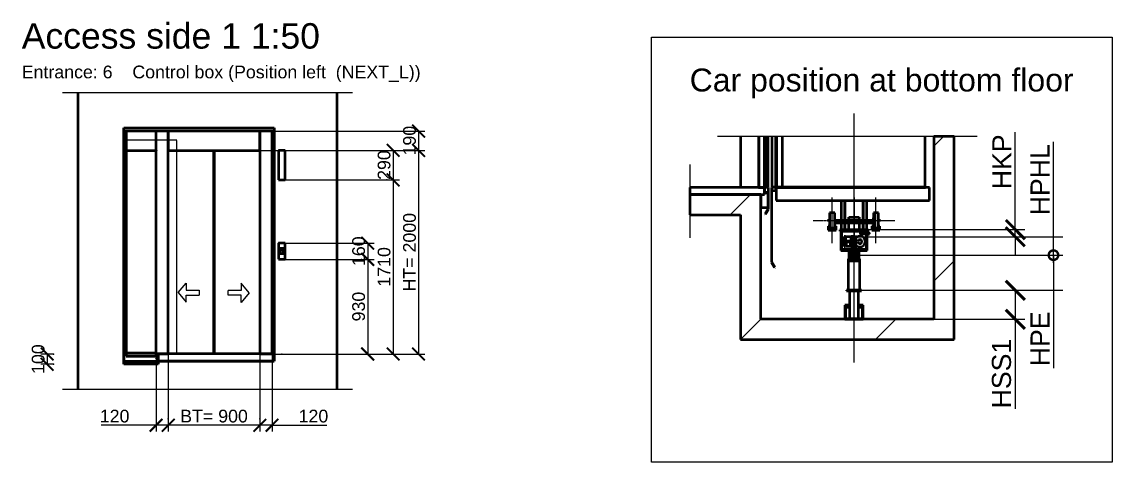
# Model space of a CAD drawing. Header units: millimetres. Extents: x -2854 to 202754, y -48725 to 27067.
# Drawn here: x 89975 to 100691, y -300 to 4025 of the extents above; entities that cross this region are included whole.
import ezdxf

# ---------------------------------------------------------------- set-up
doc = ezdxf.new("R2010")
doc.units = ezdxf.units.MM
doc.linetypes.add('AM_ISO02W050', pattern=[7.5, 6, -1.5])
doc.linetypes.add('AM_ISO08W050', pattern=[18, 12, -1.5, 3, -1.5])
for name, color, linetype, lineweight in [('AM_5', 3, 'Continuous', 25), ('AM_8', 1, 'Continuous', 25), ('LDBuffer-AM_0', 7, 'Continuous', 50), ('LDCar-AM_0', 7, 'Continuous', 50), ('LDCar-AM_4', 3, 'Continuous', 25), ('LDCarFrame-AM_0', 7, 'Continuous', 50), ('LDGear-AM_0', 7, 'Continuous', 50), ('LDGear-AM_7', 4, 'AM_ISO08W050', 25), ('LDHallButton-AM_0', 7, 'Continuous', 50), ('LDHallButton-AM_3', 6, 'AM_ISO02W050', 25), ('LDShaft-AM_0', 7, 'Continuous', 50), ('LDShaft-AM_4', 3, 'Continuous', 25), ('LDShaft-AM_5', 3, 'Continuous', 25), ('LDShaft-AM_7', 4, 'AM_ISO08W050', 25)]:
    doc.layers.add(name, color=color, linetype=linetype, lineweight=lineweight)
doc.layers.add('AM_VIEWS', color=1, linetype='Continuous', lineweight=25, plot=False)
doc.styles.add('LD', font='ARIALUNI.ttf')
doc.dimstyles.new('LIFT', dxfattribs={"dimtxt": 2.5, "dimasz": 2.5, "dimexe": 1.25, "dimexo": 0, "dimgap": 0.5, "dimtad": 1, "dimdec": 0, "dimzin": 1, "dimdsep": 46, "dimtxsty": 'LD', "dimblk": 'ARCHTICK', "dimcen": 0, "dimdle": 1, "dimclrd": 3, "dimclre": 3, "dimclrt": 4, "dimadec": 0, "dimazin": 0, "dimtp": 0.1, "dimtm": 0.1, "dimtfac": 0.71, "dimtdec": 0, "dimtix": 1, "dimtmove": 0, "dimatfit": 3, "dimfxl": 1, "dimtolj": 1, "dimarcsym": 0})

# ---------------------------------------------------------------- blocks, each defined once
blk = doc.blocks.new('LD_20260309095653_0000018E')
at = {"layer": 'LDShaft-AM_0'}
for p, q in [((-200, 21940), (-200, 19020)), ((2350, 19020), (2350, 21940)), ((255, 19270), (255, 21590)), ((255, 21590), (1730, 21590)), ((1730, 21590), (1730, 21252)), ((1730, 21252), (1730, 21227)), ((1730, 21227), (1730, 20785)), ((1730, 20785), (1730, 20437)), ((1730, 20437), (1730, 20412)), ((1730, 20412), (1730, 19970)), ((1730, 19970), (1730, 19300)), ((1730, 19300), (590, 19300)), ((590, 19300), (590, 19270)), ((590, 19270), (255, 19270))]:
    blk.add_line(p, q, dxfattribs=at)
blk = doc.blocks.new('LD_20260309095653_00000195')
at = {"layer": 'LDHallButton-AM_0'}
for p, q in [((19.99, 2190), (19.99, 2000)), ((315.01, 2190), (19.99, 2190)), ((315.01, 2000), (315.01, 2190)), ((19.99, 2000), (315.01, 2000)), ((19.99, 1995), (19.99, 10)), ((315.01, 1995), (19.99, 1995)), ((20, 2000), (20, 1995)), ((315, 1995), (315, 2000)), ((315.01, 10), (315.01, 1995)), ((19.99, 10), (315.01, 10)), ((20, 10), (20, -20)), ((315, -20), (315, 10)), ((20, -20), (315, -20))]:
    blk.add_line(p, q, dxfattribs=at)
at = {"layer": 'LDHallButton-AM_3'}
for p, q in [((20, 2100), (20, 0)), ((520, 2100), (20, 2100)), ((520, 0), (520, 2100)), ((20, 0), (520, 0))]:
    blk.add_line(p, q, dxfattribs=at)
blk = doc.blocks.new('LD_20260309095653_00000196')
at = {"layer": 'LDHallButton-AM_0'}
for p, q in [((-32.5, 290), (-32.5, 0)), ((32.5, 290), (-32.5, 290)), ((32.5, 0), (32.5, 290)), ((-32.5, 0), (32.5, 0))]:
    blk.add_line(p, q, dxfattribs=at)
blk = doc.blocks.new('LD_20260309095653_00000197')
at = {"layer": 'LDHallButton-AM_0'}
for p, q in [((-32.5, 160), (-32.5, 105)), ((32.5, 160), (-32.5, 160)), ((32.5, 105), (32.5, 160)), ((-32.5, 105), (-32.5, 0)), ((32.5, 105), (-32.5, 105)), ((-32.5, 105), (32.5, 105)), ((-32.5, 0), (32.5, 0)), ((-16.5, 89.5), (-16.5, 56.5)), ((16.5, 89.5), (-16.5, 89.5)), ((-16.5, 56.5), (16.5, 56.5)), ((16.5, 56.5), (16.5, 89.5)), ((32.5, 0), (32.5, 105))]:
    blk.add_line(p, q, dxfattribs=at)
blk = doc.blocks.new('LD_20260309095653_00000198')
at = {"layer": 'LDCar-AM_0'}
for p, q in [((-865.01, 2190), (-885, 2190)), ((-450, 2190), (-569.99, 2190)), ((-450, 0), (-450, 2190)), ((-449.5, 2190), (-450, 2190)), ((449.5, 2190), (-449.5, 2190)), ((-449.5, 2190), (-449.5, 2000)), ((449.5, 2000), (449.5, 2190)), ((450, 2190), (449.5, 2190)), ((570, 2190), (450, 2190)), ((450, 2190), (450, 0)), ((570, 0), (570, 2190)), ((590, 2190), (570, 2190)), ((-885, 2010), (-865.01, 2010)), ((-570, 2000), (-570, 1995)), ((-450, 2010), (-449.5, 2010)), ((-1.05, 1995), (-450, 1995)), ((-449.5, 2000), (449.5, 2000)), ((-1.05, 5), (-1.05, 1995)), ((450, 1995), (1.05, 1995)), ((1.05, 1995), (1.05, 5)), ((449.5, 2010), (450, 2010)), ((570, 2010), (590, 2010)), ((-570, 10), (-570, 0)), ((-570, 0), (-450, 0)), ((-450, 5), (-1.05, 5)), ((1.05, 5), (450, 5)), ((450, 0), (570, 0)), ((-570, -44.5), (-570, -47.5)), ((-550, -44.5), (-570, -44.5)), ((-570, -47.5), (-550, -47.5))]:
    blk.add_line(p, q, dxfattribs=at)
blk = doc.blocks.new('LD_20260309095653_00000199')
at = {"layer": 'LDShaft-AM_0'}
for p, q in [((255, 0), (255, -70)), ((275, 0), (255, 0)), ((590, 0), (570, 0)), ((590, 0), (590, -70)), ((1730, 0), (590, 0)), ((1730, -70), (1730, 0)), ((255, -70), (590, -70)), ((590, -70), (1730, -70))]:
    blk.add_line(p, q, dxfattribs=at)
blk = doc.blocks.new('_ArchTick')
at = {"color": 0, "linetype": 'ByBlock', "const_width": 0.15}
blk.add_lwpolyline([(-0.5, -0.5), (0.5, 0.5)], dxfattribs=at)
blk = doc.blocks.new('*D1348')
at = {"layer": 'LDShaft-AM_5', "color": 3, "transparency": 16777216}
for p, q in [((91414, 125), (91414, 0)), ((92314, 125), (92314, 0)), ((92314, 62), (91414, 62))]:
    blk.add_line(p, q, dxfattribs=at)
for p in [(91414, 124), (92314, 124)]:
    blk.add_point(p, dxfattribs=at)
at = {"layer": 'LDShaft-AM_5', "color": 3, "transparency": 16777216, "xscale": 125, "yscale": 125, "zscale": 125, "rotation": 180}
blk.add_blockref('_ArchTick', (91414, 62), dxfattribs=at)
at = {"layer": 'LDShaft-AM_5', "color": 3, "transparency": 16777216, "xscale": 125, "yscale": 125, "zscale": 125}
blk.add_blockref('_ArchTick', (92314, 62), dxfattribs=at)
at = {"layer": 'LDShaft-AM_5', "color": 4, "transparency": 16777216, "insert": (91864, 88), "char_height": 125, "attachment_point": 8, "style": 'LD'}
blk.add_mtext('BT= 900', dxfattribs=at)
blk = doc.blocks.new('*D1349')
at = {"layer": 'LDShaft-AM_5', "color": 3, "transparency": 16777216}
for p, q in [((90287, 762), (90162, 762)), ((90224, 762), (90224, 662)), ((90287, 662), (90162, 662))]:
    blk.add_line(p, q, dxfattribs=at)
for p in [(90286, 762), (90286, 662)]:
    blk.add_point(p, dxfattribs=at)
at = {"layer": 'LDShaft-AM_5', "color": 3, "transparency": 16777216, "xscale": 125, "yscale": 125, "zscale": 125}
for p, rotation in [((90224, 762), 270), ((90224, 662), 90)]:
    blk.add_blockref('_ArchTick', p, dxfattribs=dict(at, rotation=rotation))
at = {"layer": 'LDShaft-AM_5', "color": 4, "transparency": 16777216, "insert": (90199, 712), "char_height": 125, "attachment_point": 8, "rotation": 90, "style": 'LD'}
blk.add_mtext('100', dxfattribs=at)
blk = doc.blocks.new('*D1350')
at = {"layer": 'LDShaft-AM_5', "color": 3, "transparency": 16777216}
for p, q in [((91864, 2762), (93937, 2762)), ((93874, 2762), (93874, 762)), ((91864, 762), (93937, 762))]:
    blk.add_line(p, q, dxfattribs=at)
for p in [(91865, 2762), (91865, 762)]:
    blk.add_point(p, dxfattribs=at)
at = {"layer": 'LDShaft-AM_5', "color": 3, "transparency": 16777216, "xscale": 125, "yscale": 125, "zscale": 125}
for p, rotation in [((93874, 2762), 90), ((93874, 762), 270)]:
    blk.add_blockref('_ArchTick', p, dxfattribs=dict(at, rotation=rotation))
at = {"layer": 'LDShaft-AM_5', "color": 4, "transparency": 16777216, "insert": (93849, 1762), "char_height": 125, "attachment_point": 8, "rotation": 90, "style": 'LD'}
blk.add_mtext('HT= 2000', dxfattribs=at)
blk = doc.blocks.new('*D1351')
at = {"layer": 'LDShaft-AM_5', "color": 3, "transparency": 16777216}
for p, q in [((93562, 2472), (93687, 2472)), ((93624, 2472), (93624, 762)), ((92529, 762), (93687, 762))]:
    blk.add_line(p, q, dxfattribs=at)
for p in [(93562, 2472), (92530, 762)]:
    blk.add_point(p, dxfattribs=at)
at = {"layer": 'LDShaft-AM_5', "color": 3, "transparency": 16777216, "xscale": 125, "yscale": 125, "zscale": 125}
for p, rotation in [((93624, 2472), 90), ((93624, 762), 270)]:
    blk.add_blockref('_ArchTick', p, dxfattribs=dict(at, rotation=rotation))
at = {"layer": 'LDShaft-AM_5', "color": 4, "transparency": 16777216, "insert": (93599, 1618), "char_height": 125, "attachment_point": 8, "rotation": 90, "style": 'LD'}
blk.add_mtext('1710', dxfattribs=at)
blk = doc.blocks.new('*D1352')
at = {"layer": 'AM_5', "color": 3, "transparency": 16777216}
for p, q in [((92497, 1852), (93437, 1852)), ((93374, 1852), (93374, 1692)), ((92529, 1692), (93437, 1692))]:
    blk.add_line(p, q, dxfattribs=at)
for p in [(92497, 1852), (92530, 1692)]:
    blk.add_point(p, dxfattribs=at)
at = {"layer": 'AM_5', "color": 3, "transparency": 16777216, "xscale": 125, "yscale": 125, "zscale": 125, "rotation": 270}
blk.add_blockref('_ArchTick', (93374, 1852), dxfattribs=at)
at = {"layer": 'AM_5', "color": 4, "transparency": 16777216, "insert": (93349, 1772), "char_height": 125, "attachment_point": 8, "rotation": 90, "style": 'LD'}
blk.add_mtext('160', dxfattribs=at)
blk = doc.blocks.new('_NONE')
blk = doc.blocks.new('*D1353')
at = {"layer": 'AM_5', "color": 3, "transparency": 16777216}
for p, q in [((92434, 2952), (93937, 2952)), ((93874, 2952), (93874, 2762)), ((93812, 2762), (93937, 2762))]:
    blk.add_line(p, q, dxfattribs=at)
for p in [(92435, 2952), (93812, 2762)]:
    blk.add_point(p, dxfattribs=at)
at = {"layer": 'AM_5', "color": 3, "transparency": 16777216, "xscale": 125, "yscale": 125, "zscale": 125, "rotation": 270}
blk.add_blockref('_ArchTick', (93874, 2952), dxfattribs=at)
at = {"layer": 'AM_5', "color": 4, "transparency": 16777216, "insert": (93849, 2858), "char_height": 125, "attachment_point": 8, "rotation": 90, "style": 'LD'}
blk.add_mtext('190', dxfattribs=at)
blk = doc.blocks.new('*D1354')
at = {"layer": 'AM_5', "color": 3, "transparency": 16777216}
for p, q in [((91294, 762), (91294, 0)), ((91414, 762), (91414, 0)), ((91294, 62), (90755, 62)), ((91414, 62), (91294, 62))]:
    blk.add_line(p, q, dxfattribs=at)
for p in [(91294, 762), (91414, 762)]:
    blk.add_point(p, dxfattribs=at)
at = {"layer": 'AM_5', "color": 3, "transparency": 16777216, "xscale": 125, "yscale": 125, "zscale": 125}
blk.add_blockref('_ArchTick', (91294, 62), dxfattribs=at)
at = {"layer": 'AM_5', "color": 4, "transparency": 16777216, "insert": (90887, 88), "char_height": 125, "attachment_point": 8, "style": 'LD'}
blk.add_mtext('120', dxfattribs=at)
blk = doc.blocks.new('*D1355')
at = {"layer": 'AM_5', "color": 3, "transparency": 16777216}
for p, q in [((92314, 762), (92314, 0)), ((92434, 762), (92434, 0)), ((92434, 62), (92314, 62)), ((92434, 62), (92973, 62))]:
    blk.add_line(p, q, dxfattribs=at)
for p in [(92314, 762), (92434, 762)]:
    blk.add_point(p, dxfattribs=at)
at = {"layer": 'AM_5', "color": 3, "transparency": 16777216, "xscale": 125, "yscale": 125, "zscale": 125, "rotation": 180}
blk.add_blockref('_ArchTick', (92434, 62), dxfattribs=at)
at = {"layer": 'AM_5', "color": 4, "transparency": 16777216, "insert": (92841, 88), "char_height": 125, "attachment_point": 8, "style": 'LD'}
blk.add_mtext('120', dxfattribs=at)
blk = doc.blocks.new('*D1356')
at = {"layer": 'LDShaft-AM_5', "color": 3, "transparency": 16777216}
for p, q in [((93312, 1692), (93437, 1692)), ((93374, 1692), (93374, 762)), ((92529, 762), (93437, 762))]:
    blk.add_line(p, q, dxfattribs=at)
for p in [(93312, 1692), (92530, 762)]:
    blk.add_point(p, dxfattribs=at)
at = {"layer": 'LDShaft-AM_5', "color": 3, "transparency": 16777216, "xscale": 125, "yscale": 125, "zscale": 125}
for p, rotation in [((93374, 1692), 90), ((93374, 762), 270)]:
    blk.add_blockref('_ArchTick', p, dxfattribs=dict(at, rotation=rotation))
at = {"layer": 'LDShaft-AM_5', "color": 4, "transparency": 16777216, "insert": (93349, 1228), "char_height": 125, "attachment_point": 8, "rotation": 90, "style": 'LD'}
blk.add_mtext('930', dxfattribs=at)
blk = doc.blocks.new('*D1357')
at = {"layer": 'AM_5', "color": 3, "transparency": 16777216}
for p, q in [((92497, 2762), (93687, 2762)), ((93624, 2762), (93624, 2472)), ((92529, 2472), (93687, 2472))]:
    blk.add_line(p, q, dxfattribs=at)
for p in [(92497, 2762), (92530, 2472)]:
    blk.add_point(p, dxfattribs=at)
at = {"layer": 'AM_5', "color": 3, "transparency": 16777216, "xscale": 125, "yscale": 125, "zscale": 125, "rotation": 270}
blk.add_blockref('_ArchTick', (93624, 2762), dxfattribs=at)
at = {"layer": 'AM_5', "color": 4, "transparency": 16777216, "insert": (93599, 2618), "char_height": 125, "attachment_point": 8, "rotation": 90, "style": 'LD'}
blk.add_mtext('290', dxfattribs=at)
blk = doc.blocks.new('DOOR_DIRECTION_ARROW_L')
at = {"layer": 'AM_5'}
for p, q in [((-1.7, 1.6), (50.5, 64.7)), ((-1.7, 1.6), (50.5, -61.5)), ((50.5, 64.7), (50.9, 17.5)), ((50.9, 17.5), (136, 17.5)), ((136, 17.5), (136, -14.3)), ((50.5, -61.5), (50.9, -14.3)), ((50.9, -14.3), (136, -14.3))]:
    blk.add_line(p, q, dxfattribs=at)
blk = doc.blocks.new('DOOR_DIRECTION_ARROW_R')
at = {"layer": 'AM_5'}
for p, q in [((-55.6, 16.5), (-140.7, 16.5)), ((-140.7, -15.3), (-140.7, 16.5)), ((-55.1, 63.7), (-55.6, 16.5)), ((-3, 0.6), (-55.1, 63.7)), ((-3, 0.6), (-55.1, -62.5)), ((-55.6, -15.3), (-140.7, -15.3)), ((-55.1, -62.5), (-55.6, -15.3))]:
    blk.add_line(p, q, dxfattribs=at)
blk = doc.blocks.new('LD_20260309095653_0000019B')
at = {"layer": 'LDCar-AM_4'}
blk.add_line((2500, 19020), (-350, 19020), dxfattribs=at)
blk = doc.blocks.new('LD_20260309095653_0000019C')
at = {"layer": 'LDCar-AM_4'}
blk.add_line((-350, 21940), (2500, 21940), dxfattribs=at)
blk = doc.blocks.new('LD_20260610085845_00000216')
at = {"layer": 'LDShaft-AM_0'}
for p, q in [((-200, 1795), (-200, 1295)), ((1700, 1795), (1700, 0)), ((1900, 1795), (1700, 1795)), ((1900, 0), (1900, 1795)), ((-700, 1225), (-700, 1025)), ((-200, 1225), (-700, 1225)), ((0, 1225), (-200, 1225)), ((0, 0), (0, 1225)), ((-700, 1025), (-200, 1025)), ((-200, 1025), (-200, -200)), ((1700, 0), (0, 0)), ((1900, -200), (1900, 0)), ((-200, -200), (0, -200)), ((0, -200), (1900, -200))]:
    blk.add_line(p, q, dxfattribs=at)
blk = doc.blocks.new('LD_20260610085845_00000218')
at = {"layer": 'LDShaft-AM_4'}
blk.add_line((-700, 225), (-700, -495), dxfattribs=at)
blk = doc.blocks.new('LD_20260610085845_00000219')
at = {"layer": 'LDShaft-AM_0'}
for p, q in [((0, -22.5), (0, -151)), ((71, -1), (35, -1)), ((71, -5), (35, -5)), ((35, -5), (71, -5)), ((71, -5), (71, -1)), ((71, -151), (71, -5)), ((0, -151), (71, -151))]:
    blk.add_line(p, q, dxfattribs=at)
blk = doc.blocks.new('LD_20260610085845_0000021A')
at = {"layer": 'LDCar-AM_0'}
for p, q in [((0, 500), (0, 0)), ((3, 500), (3, 0)), ((60, 0), (60, 500)), ((66, 500), (66, 5)), ((95, 5), (95, 500)), ((0, 0), (3, 0)), ((3, 0), (60, 0)), ((60, 0), (60, -48)), ((100, 0), (60, 0)), ((66, 5), (95, 5)), ((100, -48), (100, 0)), ((60, -48), (100, -48)), ((97, -48), (97, -210)), ((100, -48), (97, -48)), ((100, -210), (100, -48)), ((97, -210), (67, -259)), ((70, -261), (100, -212)), ((100, -212), (97, -210)), ((97, -210), (100, -210)), ((67, -259), (70, -261))]:
    blk.add_line(p, q, dxfattribs=at)
blk = doc.blocks.new('LD_20260610085845_0000021B')
at = {"layer": 'LDShaft-AM_0'}
for p, q in [((-700, 0), (-700, -70)), ((-200, 0), (-700, 0)), ((-80, 0), (-200, 0)), ((0, 0), (-80, 0)), ((35, 0), (0, 0)), ((35, -70), (35, 0)), ((-700, -70), (-200, -70)), ((-200, -70), (-80, -70)), ((-80, -70), (0, -70)), ((0, -70), (35, -70))]:
    blk.add_line(p, q, dxfattribs=at)
blk = doc.blocks.new('LD_20260610085845_0000021C')
at = {"layer": 'LDShaft-AM_7'}
blk.add_line((0, -1720), (0, 725), dxfattribs=at)
blk = doc.blocks.new('LD_20260610085845_0000021D')
at = {"layer": 'LDCar-AM_0'}
for p, q in [((-765.5, 500), (-765.5, 4)), ((-762.5, 500), (-762.5, 4)), ((-762.5, 4), (-762.5, 500)), ((-703, 4), (-703, 500)), ((700, 4), (700, 500)), ((-701.5, 4), (-766.5, 4)), ((-766.5, 4), (-766.5, 0)), ((-766.5, 0), (-701.5, 0)), ((-765.5, 4), (-762.5, 4)), ((-762.5, 4), (-703, 4)), ((701.5, 4), (-701.5, 4)), ((-701.5, 4), (-701.5, 0)), ((-701.5, 0), (-701.5, 4)), ((-701.5, 0), (701.5, 0)), ((-700, 4), (700, 4)), ((701.5, 0), (701.5, 4))]:
    blk.add_line(p, q, dxfattribs=at)
blk = doc.blocks.new('LD_20260610085845_0000021E')
at = {"layer": 'LDCarFrame-AM_0'}
for p, q in [((741, 129), (-765, 129)), ((-765, 129), (-765, 95)), ((741, 95), (741, 129)), ((-765, 95), (-765, 15)), ((-765, 15), (-765, 0)), ((-765, 0), (741, 0)), ((741, 15), (741, 95)), ((741, 0), (741, 15))]:
    blk.add_line(p, q, dxfattribs=at)
blk = doc.blocks.new('LD_20260610085845_0000021F')
at = {"layer": 'LDCarFrame-AM_0'}
for p, q in [((-126, 0), (-126, -197)), ((-90, 0), (-90, -197)), ((-90, -197), (-90, 0)), ((90, 0), (90, -197)), ((90, -197), (90, 0)), ((126, -197), (126, 0)), ((180, -197), (-180, -197)), ((-50, -162), (50, -162)), ((-50, -197), (-50, -162)), ((50, -162), (50, -197)), ((-190, -217), (190, -217)), ((140, -287), (-140, -287)), ((-140, -287), (-140, -302)), ((-140, -302), (140, -302)), ((-120, -302), (-130, -302)), ((-130, -302), (-130, -489)), ((-126, -217), (-126, -287)), ((-120, -479), (-120, -302)), ((-90, -217), (-90, -287)), ((-90, -287), (-90, -217)), ((-50, -287), (-50, -217)), ((50, -217), (50, -287)), ((90, -217), (90, -287)), ((90, -287), (90, -217)), ((130, -302), (120, -302)), ((120, -302), (120, -479)), ((126, -287), (126, -217)), ((130, -489), (130, -302)), ((140, -302), (140, -287)), ((-130, -489), (-22.5, -489)), ((-22.5, -479), (-120, -479)), ((120, -479), (22.5, -479)), ((22.5, -489), (130, -489))]:
    blk.add_line(p, q, dxfattribs=at)
blk = doc.blocks.new('LD_20260610085845_00000220')
at = {"layer": 'LDCarFrame-AM_0'}
for p, q in [((61, 0), (61, -24)), ((117, 0), (117, -24)), ((117, -24), (117, 0)), ((-82, -50), (-98, -50)), ((-98, -50), (-98, -150)), ((-82, -150), (-82, -50)), ((-82, -55), (-82, -57)), ((-30, -55), (-82, -55)), ((-82, -57), (-82, -61)), ((-82, -61), (-82, -67)), ((-82, -67), (-82, -75)), ((-82, -75), (-82, -83)), ((-82, -83), (-82, -89)), ((-82, -89), (-82, -93)), ((-82, -93), (-82, -95)), ((-82, -95), (-27, -95)), ((-76, -105), (-76, -107)), ((-34, -105), (-76, -105)), ((-76, -107), (-76, -111)), ((-34, -107), (-34, -105)), ((-34, -111), (-34, -107)), ((-7, -50), (-27, -50)), ((-27, -50), (-27, -53)), ((-27, -63), (-27, -150)), ((-27, -67), (-27, -63)), ((-27, -75), (-27, -67)), ((-27, -83), (-27, -75)), ((-27, -89), (-27, -83)), ((-27, -93), (-27, -89)), ((-27, -95), (-27, -93)), ((-7, -53), (-7, -50)), ((39, -51), (30, -58)), ((40, -92), (38, -100)), ((38, -100), (40, -108)), ((59, -48), (39, -51)), ((44, -86), (40, -92)), ((51, -82), (44, -86)), ((58, -80), (51, -82)), ((66, -82), (58, -80)), ((80, -51), (59, -48)), ((61, -24), (117, -24)), ((76, -30), (62, -30)), ((62, -30), (62, -48)), ((73, -86), (66, -82)), ((77, -92), (73, -86)), ((76, -51), (76, -30)), ((78, -100), (77, -92)), ((77, -108), (78, -100)), ((97, -63), (80, -51)), ((108, -80), (97, -63)), ((112, -100), (108, -80)), ((108, -120), (112, -100)), ((117, -24), (120, -24)), ((140, -15), (138, -17)), ((138, -17), (138, -20)), ((138, -20), (138, -23)), ((138, -23), (140, -25)), ((142, -13), (140, -15)), ((140, -25), (142, -27)), ((145, -12), (142, -13)), ((142, -27), (145, -28)), ((148, -13), (145, -12)), ((145, -28), (148, -27)), ((150, -15), (148, -13)), ((148, -27), (150, -25)), ((152, -17), (150, -15)), ((150, -25), (152, -23)), ((152, -20), (152, -17)), ((152, -23), (152, -20)), ((-98, -150), (-82, -150)), ((-76, -111), (-76, -117)), ((-76, -117), (-76, -125)), ((-76, -125), (-76, -133)), ((-76, -133), (-76, -139)), ((-76, -139), (-76, -143)), ((-76, -143), (-76, -145)), ((-76, -145), (-34, -145)), ((-34, -117), (-34, -111)), ((-34, -125), (-34, -117)), ((-34, -133), (-34, -125)), ((-34, -139), (-34, -133)), ((-34, -143), (-34, -139)), ((-34, -145), (-34, -143)), ((-27, -150), (-23, -150)), ((22, -137), (39, -149)), ((39, -149), (59, -152)), ((40, -108), (44, -114)), ((44, -114), (51, -118)), ((51, -118), (58, -120)), ((58, -120), (66, -118)), ((59, -152), (80, -149)), ((66, -118), (73, -114)), ((73, -114), (77, -108)), ((80, -149), (97, -137)), ((97, -137), (108, -120))]:
    blk.add_line(p, q, dxfattribs=at)
blk = doc.blocks.new('LD_20260610085845_00000221')
at = {"layer": 'LDBuffer-AM_0'}
for p, q in [((-75, 285), (-75, 279)), ((75, 285), (-75, 285)), ((-75, 279), (75, 279)), ((45, 279), (-45, 279)), ((-45, 279), (-45, 6)), ((45, 6), (45, 279)), ((75, 279), (75, 285)), ((-45, 140), (-90, 140)), ((-90, 140), (-90, 5)), ((-45, 115), (-85, 115)), ((-85, 115), (-85, 5)), ((90, 140), (45, 140)), ((85, 115), (45, 115)), ((85, 5), (85, 115)), ((90, 5), (90, 140)), ((-75, 5), (-90, 5)), ((-90, 5), (-90, 0)), ((-90, 5), (-75, 5)), ((-90, 0), (-75, 0)), ((-75, 6), (-75, 0)), ((75, 6), (-75, 6)), ((-75, 0), (75, 0)), ((-45, 6), (45, 6)), ((75, 0), (75, 6)), ((90, 5), (75, 5)), ((75, 5), (90, 5)), ((75, 0), (90, 0)), ((90, 0), (90, 5))]:
    blk.add_line(p, q, dxfattribs=at)
blk = doc.blocks.new('LD_20260610085845_00000222')
at = {"layer": 'LDCarFrame-AM_0'}
for p, q in [((-20, 0), (-52, 0)), ((-52, 0), (-52, -102)), ((-15, 0), (-20, 0)), ((-20, 0), (-20, -102)), ((-20, -102), (-20, 0)), ((-6, 0), (-15, 0)), ((-6, -102), (-6, 0)), ((6, 0), (-6, 0)), ((6, 0), (6, -102)), ((15, 0), (6, 0)), ((20, 0), (15, 0)), ((52, 0), (20, 0)), ((20, 0), (20, -102)), ((20, -102), (20, 0)), ((52, -102), (52, 0)), ((-52, -102), (-20, -102)), ((-20, -102), (-15, -102)), ((-15, -102), (-6, -102)), ((-6, -102), (6, -102)), ((6, -102), (15, -102)), ((15, -102), (20, -102)), ((20, -102), (52, -102))]:
    blk.add_line(p, q, dxfattribs=at)
blk = doc.blocks.new('LD_20260610085845_00000224')
at = {"layer": 'LDGear-AM_0'}
for p, q in [((-250, 13), (-250, 12)), ((-240, 13), (-250, 13)), ((-250, 12), (-250, 9)), ((-250, 9), (-250, 5)), ((-250, 5), (-250, 0)), ((-250, 0), (-250, -5)), ((-240, 75), (-240, 69)), ((-190, 75), (-240, 75)), ((-240, 69), (-240, 53)), ((-240, 53), (-240, 29)), ((-240, 29), (-240, 0)), ((-190, 69), (-190, 75)), ((-190, 53), (-190, 69)), ((-190, 29), (-190, 53)), ((-190, 0), (-190, 29)), ((-180, 13), (-190, 13)), ((-180, 12), (-180, 13)), ((-180, 9), (-180, 12)), ((-180, 5), (-180, 9)), ((-180, 0), (-180, 5)), ((-180, -5), (-180, 0)), ((180, 13), (180, 12)), ((190, 13), (180, 13)), ((180, 12), (180, 9)), ((180, 9), (180, 5)), ((180, 5), (180, 0)), ((180, 0), (180, -5)), ((190, 75), (190, 69)), ((240, 75), (190, 75)), ((190, 69), (190, 53)), ((190, 53), (190, 29)), ((190, 29), (190, 0)), ((240, 69), (240, 75)), ((240, 53), (240, 69)), ((240, 29), (240, 53)), ((240, 0), (240, 29)), ((250, 13), (240, 13)), ((250, 12), (250, 13)), ((250, 9), (250, 12)), ((250, 5), (250, 9)), ((250, 0), (250, 5)), ((250, -5), (250, 0)), ((-254, -57), (-254, -97)), ((-252, -57), (-254, -57)), ((-254, -97), (-176, -97)), ((-252, -95), (-252, -57)), ((-178, -95), (-252, -95)), ((-250, -5), (-250, -9)), ((-250, -9), (-250, -12)), ((-250, -12), (-250, -13)), ((-250, -13), (-240, -13)), ((-240, 0), (-240, -29)), ((-240, -29), (-240, -53)), ((-240, -53), (-240, -69)), ((-240, -69), (-240, -75)), ((-240, -75), (-190, -75)), ((-190, -29), (-190, 0)), ((-190, -13), (-180, -13)), ((-190, -53), (-190, -29)), ((-190, -69), (-190, -53)), ((-190, -75), (-190, -69)), ((-180, -9), (-180, -5)), ((-180, -12), (-180, -9)), ((-180, -13), (-180, -12)), ((-178, -57), (-178, -95)), ((-176, -57), (-178, -57)), ((-176, -97), (-176, -57)), ((176, -57), (176, -97)), ((178, -57), (176, -57)), ((176, -97), (254, -97)), ((178, -95), (178, -57)), ((252, -95), (178, -95)), ((180, -5), (180, -9)), ((180, -9), (180, -12)), ((180, -12), (180, -13)), ((180, -13), (190, -13)), ((190, 0), (190, -29)), ((190, -29), (190, -53)), ((190, -53), (190, -69)), ((190, -69), (190, -75)), ((190, -75), (240, -75)), ((240, -29), (240, 0)), ((240, -13), (250, -13)), ((240, -53), (240, -29)), ((240, -69), (240, -53)), ((240, -75), (240, -69)), ((250, -9), (250, -5)), ((250, -12), (250, -9)), ((250, -13), (250, -12)), ((252, -57), (252, -95)), ((254, -57), (252, -57)), ((254, -97), (254, -57))]:
    blk.add_line(p, q, dxfattribs=at)
at = {"layer": 'LDGear-AM_7'}
for p, q in [((-215, -225), (-215, 225)), ((215, -225), (215, 225)), ((-400, 0), (-390, 0)), ((-390, 0), (-150, 0)), ((150, 0), (390, 0)), ((390, 0), (400, 0))]:
    blk.add_line(p, q, dxfattribs=at)
blk = doc.blocks.new('LD_20260610085845_00000225')
at = {"layer": 'LDGear-AM_7'}
for p, q in [((0, 225), (0, -225)), ((-150, 0), (150, 0))]:
    blk.add_line(p, q, dxfattribs=at)
blk = doc.blocks.new('LD_20260610085845_00000227')
at = {"layer": 'LDBuffer-AM_0'}
for p, q in [((-28, 811), (-30, 811)), ((-30, 811), (-30, 801)), ((-30, 801), (-28, 801)), ((-21, 811), (-28, 811)), ((-28, 801), (-21, 801)), ((-21, 801), (-22, 801)), ((-22, 801), (-22, 677)), ((-11, 811), (-21, 811)), ((-16, 801), (-21, 801)), ((-21, 801), (-11, 801)), ((-9, 801), (-16, 801)), ((0, 811), (-11, 811)), ((-11, 801), (0, 801)), ((0, 801), (-9, 801)), ((11, 811), (0, 811)), ((9, 801), (0, 801)), ((0, 801), (11, 801)), ((16, 801), (9, 801)), ((21, 811), (11, 811)), ((11, 801), (21, 801)), ((21, 801), (16, 801)), ((28, 811), (21, 811)), ((22, 801), (21, 801)), ((21, 801), (28, 801)), ((22, 677), (22, 801)), ((30, 811), (28, 811)), ((28, 801), (30, 801)), ((30, 801), (30, 811)), ((-52, 593), (-56, 593)), ((-56, 593), (-56, 285)), ((56, 593), (52, 593)), ((56, 285), (56, 593)), ((-56, 285), (-52, 285)), ((-52, 285), (-40, 285)), ((-40, 285), (-21, 285)), ((-21, 285), (0, 285)), ((0, 285), (21, 285)), ((21, 285), (40, 285)), ((40, 285), (52, 285)), ((52, 285), (56, 285))]:
    blk.add_line(p, q, dxfattribs=at)
blk = doc.blocks.new('LD_20260610085845_00000229')
at = {"layer": 'LDCar-AM_0'}
for p, q in [((2, 500), (2, 5)), ((42, 5), (42, 500)), ((0, 0), (0, -30)), ((45, 0), (0, 0)), ((2, 5), (42, 5)), ((45, -30), (45, 0)), ((0, -30), (0, -735)), ((3, -30), (0, -30)), ((0, -30), (45, -30)), ((3, -735), (3, -30)), ((3, -734), (0, -736)), ((0, -735), (3, -735)), ((0, -736), (30, -786)), ((33, -784), (3, -734)), ((30, -786), (33, -784))]:
    blk.add_line(p, q, dxfattribs=at)
blk = doc.blocks.new('LD_20260610085845_0000022B')
at = {"layer": 'AM_8'}
for p, q in [((1700, 1700), (1795, 1795)), ((-301, 1025), (-101, 1225)), ((1700, 374), (1900, 574)), ((-200, -200), (0, 0)), ((1126, -200), (1326, 0))]:
    blk.add_line(p, q, dxfattribs=at)
blk = doc.blocks.new('*D2886')
at = {"layer": 'Defpoints', "color": 0, "transparency": 16777216}
for p in [(98154, 1984), (99739, 1984), (98154, 1914)]:
    blk.add_point(p, dxfattribs=at)
at = {"layer": 'LDShaft-AM_5', "color": 3, "lineweight": -2, "transparency": 16777216}
for p, q in [((99739, 1984), (99739, 2940)), ((98154, 1984), (99832, 1984)), ((99739, 1914), (99739, 1984)), ((98154, 1914), (99832, 1914)), ((99739, 1914), (99739, 1727))]:
    blk.add_line(p, q, dxfattribs=at)
at = {"layer": 'LDShaft-AM_5', "color": 3, "lineweight": -2, "transparency": 16777216, "xscale": 187.5, "yscale": 187.5, "zscale": 187.5}
for p, rotation in [((99739, 1984), 270), ((99739, 1914), 90)]:
    blk.add_blockref('_ArchTick', p, dxfattribs=dict(at, rotation=rotation))
at = {"layer": 'LDShaft-AM_5', "color": 4, "transparency": 16777216, "insert": (99607, 2650), "char_height": 187.5, "attachment_point": 5, "rotation": 90, "style": 'LD'}
blk.add_mtext('\\A1;HKP', dxfattribs=at)
blk = doc.blocks.new('_DotSmall')
at = {"color": 0, "linetype": 'ByBlock', "const_width": 0.5}
blk.add_lwpolyline([(-0.0625, 0, 1), (0.0625, 0, 1)], format="xyb", close=True, dxfattribs=at)
blk = doc.blocks.new('*D2887')
at = {"layer": 'Defpoints', "color": 0, "transparency": 16777216}
for p in [(98154, 1914), (100114, 1914), (98154, 1733)]:
    blk.add_point(p, dxfattribs=at)
at = {"layer": 'LDShaft-AM_5', "color": 3, "lineweight": -2, "transparency": 16777216}
for p, q in [((100114, 1914), (100114, 2846)), ((98154, 1914), (100207, 1914)), ((100114, 1658), (100114, 1914)), ((98154, 1733), (100207, 1733))]:
    blk.add_line(p, q, dxfattribs=at)
at = {"layer": 'LDShaft-AM_5', "color": 3, "lineweight": -2, "transparency": 16777216, "xscale": 187.5, "yscale": 187.5, "zscale": 187.5, "rotation": 270}
blk.add_blockref('_DotSmall', (100114, 1733), dxfattribs=at)
at = {"layer": 'LDShaft-AM_5', "color": 4, "transparency": 16777216, "insert": (99982, 2474), "char_height": 187.5, "attachment_point": 5, "rotation": 90, "style": 'LD'}
blk.add_mtext('\\A1;HPHL', dxfattribs=at)
blk = doc.blocks.new('*D2888')
at = {"layer": 'Defpoints', "color": 0, "transparency": 16777216}
for p in [(98154, 1388), (99739, 1388), (98154, 1103)]:
    blk.add_point(p, dxfattribs=at)
at = {"layer": 'LDShaft-AM_5', "color": 3, "lineweight": -2, "transparency": 16777216}
for p, q in [((98154, 1388), (99832, 1388)), ((99739, 1388), (99739, 1028)), ((98154, 1103), (99832, 1103)), ((99739, 1103), (99739, 225))]:
    blk.add_line(p, q, dxfattribs=at)
at = {"layer": 'LDShaft-AM_5', "color": 3, "lineweight": -2, "transparency": 16777216, "xscale": 187.5, "yscale": 187.5, "zscale": 187.5}
for p, rotation in [((99739, 1388), 90), ((99739, 1103), 270)]:
    blk.add_blockref('_ArchTick', p, dxfattribs=dict(at, rotation=rotation))
at = {"layer": 'LDShaft-AM_5', "color": 4, "transparency": 16777216, "insert": (99604, 570), "char_height": 187.5, "attachment_point": 5, "rotation": 90, "style": 'LD'}
blk.add_mtext('\\A1;HSS1', dxfattribs=at)
blk = doc.blocks.new('*D2889')
at = {"layer": 'Defpoints', "color": 0, "transparency": 16777216}
for p in [(98154, 1733), (100114, 1733), (98154, 1388)]:
    blk.add_point(p, dxfattribs=at)
at = {"layer": 'LDShaft-AM_5', "color": 3, "lineweight": -2, "transparency": 16777216}
for p, q in [((98154, 1733), (100207, 1733)), ((100114, 1733), (100114, 1313)), ((98154, 1388), (100207, 1388)), ((100114, 1388), (100114, 622))]:
    blk.add_line(p, q, dxfattribs=at)
at = {"layer": 'LDShaft-AM_5', "color": 3, "lineweight": -2, "transparency": 16777216, "xscale": 187.5, "yscale": 187.5, "zscale": 187.5, "rotation": 90}
blk.add_blockref('_DotSmall', (100114, 1733), dxfattribs=at)
at = {"layer": 'LDShaft-AM_5', "color": 4, "transparency": 16777216, "insert": (99982, 911), "char_height": 187.5, "attachment_point": 5, "rotation": 90, "style": 'LD'}
blk.add_mtext('\\A1;HPE', dxfattribs=at)
blk = doc.blocks.new('LD_20260610085845_0000022D')
at = {"layer": 'LDCar-AM_4'}
blk.add_line((2125, 1795), (-425, 1795), dxfattribs=at)

msp = doc.modelspace()

# ---------------------------------------------------------------- linework, layer by layer
at = {"layer": 'AM_VIEWS'}
msp.add_lwpolyline([(96163.7, 3873.2), (100691.2, 3873.2), (100691.2, -300.4), (96163.7, -300.4)], close=True, dxfattribs=at)

# ---------------------------------------------------------------- block references
for name, p in [('LD_20260309095653_0000019C', (90724.1, -18607.5)), ('LD_20260309095653_0000018E', (90724.1, -18607.5)), ('LD_20260610085845_0000021C', (98153.7, 2398.2)), ('LD_20260309095653_00000198', (91864.1, 762.5)), ('LD_20260309095653_00000195', (90979.1, 762.5)), ('LD_20260610085845_00000216', (97238.7, 1103.2)), ('LD_20260610085845_0000022D', (97238.7, 1103.2)), ('LD_20260610085845_0000022B', (97238.7, 1103.2)), ('LD_20260610085845_0000021A', (97213.7, 2398.2)), ('LD_20260610085845_00000229', (97343.7, 2398.2)), ('LD_20260610085845_0000021D', (98153.7, 2398.2)), ('LD_20260309095653_00000196', (92529.1, 2472.5)), ('LD_20260610085845_00000218', (97238.7, 2398.2)), ('LD_20260610085845_0000021B', (97238.7, 2398.2)), ('LD_20260610085845_0000021E', (98153.7, 2269.2)), ('LD_20260610085845_00000219', (97238.7, 2350.7)), ('LD_20260610085845_00000224', (98153.7, 2075.2)), ('LD_20260610085845_0000021F', (98153.7, 2269.2)), ('LD_20260610085845_00000225', (98153.7, 2075.2)), ('LD_20260610085845_00000220', (98153.7, 1967.2)), ('LD_20260309095653_00000197', (92529.1, 1692.5)), ('LD_20260610085845_00000227', (98153.7, 1103.2)), ('LD_20260610085845_00000222', (98153.7, 1780.2)), ('LD_20260610085845_00000221', (98153.7, 1103.2)), ('LD_20260309095653_00000199', (90724.1, 762.5)), ('LD_20260309095653_0000019B', (90724.1, -18607.5))]:
    msp.add_blockref(name, p)
at = {"layer": 'LDShaft-AM_0', "xscale": 1.5, "yscale": 1.5, "zscale": 1.5}
for name, p in [('DOOR_DIRECTION_ARROW_L', (91514.1, 1362.5)), ('DOOR_DIRECTION_ARROW_R', (92214.1, 1362.5))]:
    msp.add_blockref(name, p, dxfattribs=at)

# ---------------------------------------------------------------- texts
at = {"layer": 'LDShaft-AM_0', "insert": (89974.1, 3432.5), "char_height": 250, "width": 4000, "attachment_point": 7, "style": 'LD'}
msp.add_mtext('\\fArial Unicode MS|b0|i0;\\l\\C256;Access side 1 1:50\\P\\H0.5x;\\SEntrance: 6    Control box (Position left  (NEXT_L))', dxfattribs=at)
at = {"layer": 'LDShaft-AM_0', "style": 'LD'}
for s, insert, char_height, attachment_point in [('\\fArial Unicode MS|b0|i0;\\l\\C256;Car position at bottom floor', (96538.7, 3273.2), 225, 7), ('-', (91514.1, 1362.5), 3, 5), ('-', (91564.1, 1362.5), 4.5, 5), ('-', (91704.1, 1362.5), 3, 5), ('-', (91764.1, 1362.5), 4.5, 5), ('-', (91964.1, 1362.5), 4.5, 5), ('-', (92024.1, 1362.5), 3, 5), ('-', (92214.1, 1362.5), 4.5, 5), ('-', (92214.1, 1362.5), 3, 5)]:
    msp.add_mtext(s, dxfattribs=dict(at, insert=insert, char_height=char_height, attachment_point=attachment_point))

# ---------------------------------------------------------------- dimensions: what is measured, and where the dimension line sits
at = {"layer": 'AM_5'}
for base, p1, p2, picture, middle in [((93874.1, 2857.5), (93811.6, 2762.5), (92434.1, 2952.5), '*D1353', (93874.1, 2857.5)), ((93624.1, 2617.5), (92529.1, 2472.5), (92496.6, 2762.5), '*D1357', (93624.1, 2617.5)), ((93374.1, 1772.5), (92529.1, 1692.5), (92496.6, 1852.5), '*D1352', (93374.1, 1772.5))]:
    dim = msp.add_linear_dim(base=base, p1=p1, p2=p2, angle=90, dimstyle='LIFT', override={"dimscale": 50, "dimtxt": 2.5, "dimblk1": 'NONE', "dimtix": 1}, dxfattribs=at)
    dim.commit()
    dim.dimension.update_dxf_attribs({"geometry": picture, "text_midpoint": middle})
for base, p1, p2, override, picture, middle in [((91354.1, 62.5), (91294.1, 762.5), (91414.1, 762.5), {"dimscale": 50, "dimtxt": 2.5, "dimjust": 1, "dimblk2": 'NONE', "dimtix": 0}, '*D1354', (91354.1, 62.5)), ((92374.1, 62.5), (92314.1, 762.5), (92434.1, 762.5), {"dimscale": 50, "dimtxt": 2.5, "dimjust": 2, "dimblk1": 'NONE', "dimtix": 0}, '*D1355', (92374.1, 62.5))]:
    dim = msp.add_linear_dim(base=base, p1=p1, p2=p2, dimstyle='LIFT', override=override, dxfattribs=at)
    dim.commit()
    dim.dimension.update_dxf_attribs({"geometry": picture, "text_midpoint": middle})
at = {"layer": 'LDShaft-AM_5'}
for base, p1, p2, text, override, picture, middle in [((99738.7, 1984.2), (98153.7, 1914.2), (98153.7, 1984.2), 'HKP', {"dimscale": 75, "dimtxt": 2.5, "dimjust": 2, "dimblk1": 'NONE', "dimblk2": 'NONE', "dimtix": 0}, '*D2886', (99607.4, 2649.8)), ((93874.1, 1762.5), (91864.1, 762.5), (91864.1, 2762.5), 'HT= <>', {"dimscale": 50, "dimtxt": 2.5, "dimtix": 1}, '*D1350', (93874.1, 1762.5)), ((100113.7, 1914.2), (98153.7, 1733.2), (98153.7, 1914.2), 'HPHL', {"dimscale": 75, "dimtxt": 2.5, "dimjust": 2, "dimblk1": 'DOTSMALL', "dimblk2": 'NONE', "dimsah": 1, "dimtix": 0}, '*D2887', (99982.4, 2473.7)), ((100113.7, 1733.2), (98153.7, 1388.2), (98153.7, 1733.2), 'HPE', {"dimscale": 75, "dimtxt": 2.5, "dimjust": 1, "dimblk1": 'NONE', "dimblk2": 'DOTSMALL', "dimsah": 1, "dimtix": 0}, '*D2889', (99982.4, 911.4)), ((99738.7, 1388.2), (98153.7, 1103.2), (98153.7, 1388.2), 'HSS1', {"dimscale": 75, "dimtxt": 2.5, "dimjust": 1, "dimblk1": 'NONE', "dimblk2": 'NONE', "dimtix": 0}, '*D2888', (99604.2, 570.3))]:
    dim = msp.add_linear_dim(base=base, p1=p1, p2=p2, angle=90, text=text, dimstyle='LIFT', override=override, dxfattribs=at)
    dim.commit()
    dim.dimension.update_dxf_attribs({"geometry": picture, "text_midpoint": middle})
for base, p1, p2, picture, middle in [((93624.1, 1617.5), (92529.1, 762.5), (93561.6, 2472.5), '*D1351', (93624.1, 1617.5)), ((93374.1, 1227.5), (92529.1, 762.5), (93311.6, 1692.5), '*D1356', (93374.1, 1227.5)), ((90224.1, 712.5), (90286.6, 662.5), (90286.6, 762.5), '*D1349', (90224.1, 712.5))]:
    dim = msp.add_linear_dim(base=base, p1=p1, p2=p2, angle=90, dimstyle='LIFT', override={"dimscale": 50, "dimtxt": 2.5, "dimtix": 1}, dxfattribs=at)
    dim.commit()
    dim.dimension.update_dxf_attribs({"geometry": picture, "text_midpoint": middle})
dim = msp.add_linear_dim(base=(91864.1, 62.5), p1=(91414.1, 125), p2=(92314.1, 125), text='BT= <>', dimstyle='LIFT', override={"dimscale": 50, "dimtxt": 2.5, "dimtix": 1}, dxfattribs=at)
dim.commit()
dim.dimension.update_dxf_attribs({"geometry": '*D1348', "text_midpoint": (91864.1, 62.5)})

doc.saveas('drawing.dxf')
